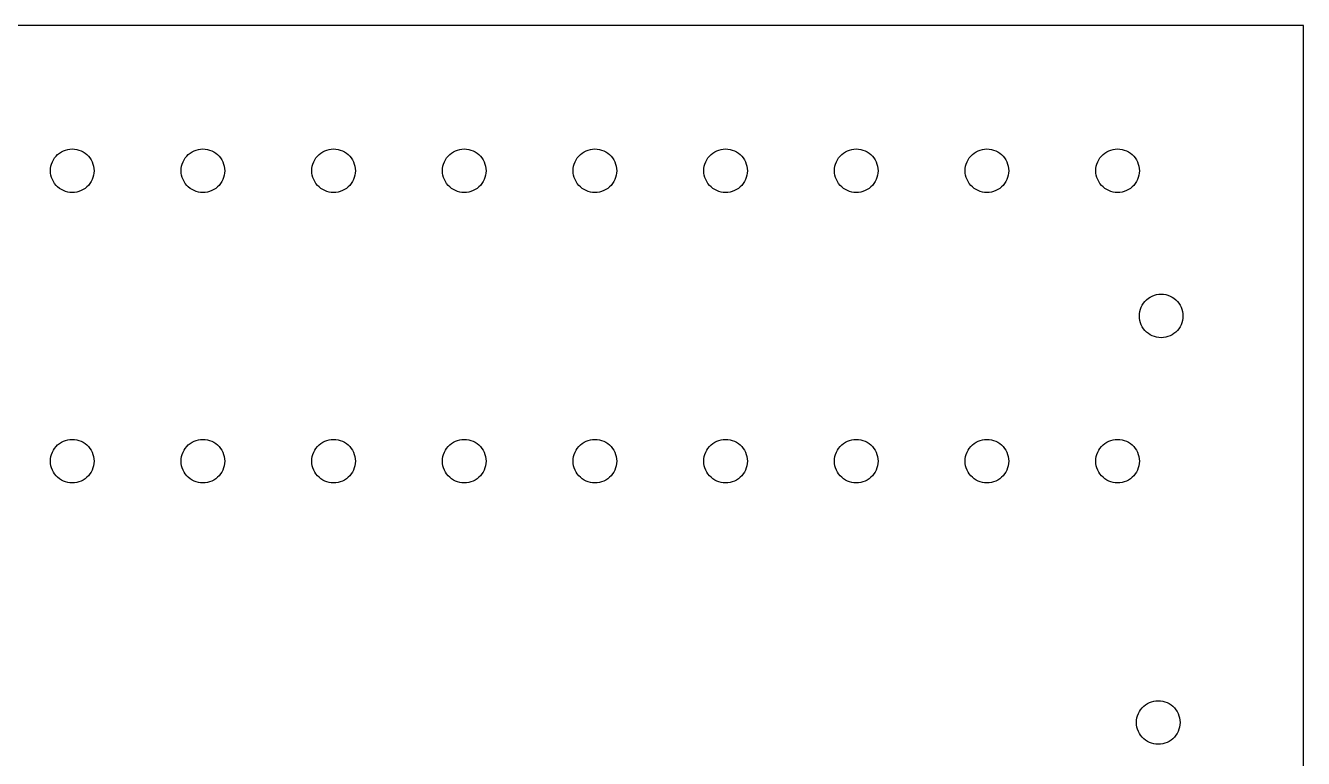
# Model space of a CAD drawing. Header units: metres. Extents: x -90 to 756, y -90 to 295.
# Drawn here: x 45.99 to 90, y 219.76 to 245 of the extents above; entities that cross this region are included whole.
import ezdxf

# ---------------------------------------------------------------- set-up
doc = ezdxf.new("R2010")
doc.units = ezdxf.units.M

msp = doc.modelspace()

# ---------------------------------------------------------------- linework, layer by layer
for p, q in [((90, 245), (20.1, 245)), ((90, 0), (90, 245)), ((47.3682, 240.713), (47.444, 240.734)), ((47.444, 240.734), (47.5216, 240.746)), ((47.5216, 240.746), (47.6, 240.75)), ((47.6, 240.75), (47.6784, 240.746)), ((47.6784, 240.746), (47.7559, 240.734)), ((47.7559, 240.734), (47.8317, 240.713)), ((51.8682, 240.713), (51.944, 240.734)), ((51.944, 240.734), (52.0216, 240.746)), ((52.0216, 240.746), (52.1, 240.75)), ((52.1, 240.75), (52.1784, 240.746)), ((52.1784, 240.746), (52.2559, 240.734)), ((52.2559, 240.734), (52.3317, 240.713)), ((56.3682, 240.713), (56.444, 240.734)), ((56.444, 240.734), (56.5216, 240.746)), ((56.5216, 240.746), (56.6, 240.75)), ((56.6, 240.75), (56.6784, 240.746)), ((56.6784, 240.746), (56.7559, 240.734)), ((56.7559, 240.734), (56.8317, 240.713)), ((60.8682, 240.713), (60.944, 240.734)), ((60.944, 240.734), (61.0216, 240.746)), ((61.0216, 240.746), (61.1, 240.75)), ((61.1, 240.75), (61.1784, 240.746)), ((61.1784, 240.746), (61.2559, 240.734)), ((61.2559, 240.734), (61.3317, 240.713)), ((65.3682, 240.713), (65.444, 240.734)), ((65.444, 240.734), (65.5216, 240.746)), ((65.5216, 240.746), (65.6, 240.75)), ((65.6, 240.75), (65.6784, 240.746)), ((65.6784, 240.746), (65.7559, 240.734)), ((65.7559, 240.734), (65.8317, 240.713)), ((69.8682, 240.713), (69.944, 240.734)), ((69.944, 240.734), (70.0216, 240.746)), ((70.0216, 240.746), (70.1, 240.75)), ((70.1, 240.75), (70.1784, 240.746)), ((70.1784, 240.746), (70.2559, 240.734)), ((70.2559, 240.734), (70.3317, 240.713)), ((74.3682, 240.713), (74.444, 240.734)), ((74.444, 240.734), (74.5216, 240.746)), ((74.5216, 240.746), (74.6, 240.75)), ((74.6, 240.75), (74.6784, 240.746)), ((74.6784, 240.746), (74.7559, 240.734)), ((74.7559, 240.734), (74.8317, 240.713)), ((78.8682, 240.713), (78.944, 240.734)), ((78.944, 240.734), (79.0216, 240.746)), ((79.0216, 240.746), (79.1, 240.75)), ((79.1, 240.75), (79.1784, 240.746)), ((79.1784, 240.746), (79.2559, 240.734)), ((79.2559, 240.734), (79.3317, 240.713)), ((83.3682, 240.713), (83.444, 240.734)), ((83.444, 240.734), (83.5216, 240.746)), ((83.5216, 240.746), (83.6, 240.75)), ((83.6, 240.75), (83.6784, 240.746)), ((83.6784, 240.746), (83.7559, 240.734)), ((83.7559, 240.734), (83.8317, 240.713)), ((46.8867, 240.232), (46.9148, 240.305)), ((46.9148, 240.305), (46.9505, 240.375)), ((46.9505, 240.375), (46.9932, 240.441)), ((46.9932, 240.441), (47.0426, 240.502)), ((47.0426, 240.502), (47.0981, 240.557)), ((47.0981, 240.557), (47.1591, 240.607)), ((47.1591, 240.607), (47.225, 240.65)), ((47.225, 240.65), (47.2949, 240.685)), ((47.2949, 240.685), (47.3682, 240.713)), ((47.8317, 240.713), (47.905, 240.685)), ((47.905, 240.685), (47.975, 240.65)), ((47.975, 240.65), (48.0408, 240.607)), ((48.0408, 240.607), (48.1018, 240.557)), ((48.1018, 240.557), (48.1573, 240.502)), ((48.1573, 240.502), (48.2067, 240.441)), ((48.2067, 240.441), (48.2495, 240.375)), ((48.2495, 240.375), (48.2851, 240.305)), ((48.2851, 240.305), (48.3133, 240.232)), ((51.3867, 240.232), (51.4148, 240.305)), ((51.4148, 240.305), (51.4505, 240.375)), ((51.4505, 240.375), (51.4932, 240.441)), ((51.4932, 240.441), (51.5426, 240.502)), ((51.5426, 240.502), (51.5981, 240.557)), ((51.5981, 240.557), (51.6591, 240.607)), ((51.6591, 240.607), (51.725, 240.65)), ((51.725, 240.65), (51.7949, 240.685)), ((51.7949, 240.685), (51.8682, 240.713)), ((52.3317, 240.713), (52.405, 240.685)), ((52.405, 240.685), (52.475, 240.65)), ((52.475, 240.65), (52.5408, 240.607)), ((52.5408, 240.607), (52.6018, 240.557)), ((52.6018, 240.557), (52.6573, 240.502)), ((52.6573, 240.502), (52.7067, 240.441)), ((52.7067, 240.441), (52.7495, 240.375)), ((52.7495, 240.375), (52.7851, 240.305)), ((52.7851, 240.305), (52.8133, 240.232)), ((55.8867, 240.232), (55.9148, 240.305)), ((55.9148, 240.305), (55.9505, 240.375)), ((55.9505, 240.375), (55.9932, 240.441)), ((55.9932, 240.441), (56.0426, 240.502)), ((56.0426, 240.502), (56.0981, 240.557)), ((56.0981, 240.557), (56.1591, 240.607)), ((56.1591, 240.607), (56.225, 240.65)), ((56.225, 240.65), (56.2949, 240.685)), ((56.2949, 240.685), (56.3682, 240.713)), ((56.8317, 240.713), (56.905, 240.685)), ((56.905, 240.685), (56.975, 240.65)), ((56.975, 240.65), (57.0408, 240.607)), ((57.0408, 240.607), (57.1018, 240.557)), ((57.1018, 240.557), (57.1573, 240.502)), ((57.1573, 240.502), (57.2067, 240.441)), ((57.2067, 240.441), (57.2495, 240.375)), ((57.2495, 240.375), (57.2851, 240.305)), ((57.2851, 240.305), (57.3133, 240.232)), ((60.3867, 240.232), (60.4148, 240.305)), ((60.4148, 240.305), (60.4505, 240.375)), ((60.4505, 240.375), (60.4932, 240.441)), ((60.4932, 240.441), (60.5426, 240.502)), ((60.5426, 240.502), (60.5981, 240.557)), ((60.5981, 240.557), (60.6591, 240.607)), ((60.6591, 240.607), (60.725, 240.65)), ((60.725, 240.65), (60.7949, 240.685)), ((60.7949, 240.685), (60.8682, 240.713)), ((61.3317, 240.713), (61.405, 240.685)), ((61.405, 240.685), (61.475, 240.65)), ((61.475, 240.65), (61.5408, 240.607)), ((61.5408, 240.607), (61.6018, 240.557)), ((61.6018, 240.557), (61.6573, 240.502)), ((61.6573, 240.502), (61.7067, 240.441)), ((61.7067, 240.441), (61.7495, 240.375)), ((61.7495, 240.375), (61.7851, 240.305)), ((61.7851, 240.305), (61.8133, 240.232)), ((64.8867, 240.232), (64.9148, 240.305)), ((64.9148, 240.305), (64.9505, 240.375)), ((64.9505, 240.375), (64.9932, 240.441)), ((64.9932, 240.441), (65.0426, 240.502)), ((65.0426, 240.502), (65.0981, 240.557)), ((65.0981, 240.557), (65.1591, 240.607)), ((65.1591, 240.607), (65.225, 240.65)), ((65.225, 240.65), (65.2949, 240.685)), ((65.2949, 240.685), (65.3682, 240.713)), ((65.8317, 240.713), (65.905, 240.685)), ((65.905, 240.685), (65.975, 240.65)), ((65.975, 240.65), (66.0408, 240.607)), ((66.0408, 240.607), (66.1018, 240.557)), ((66.1018, 240.557), (66.1573, 240.502)), ((66.1573, 240.502), (66.2067, 240.441)), ((66.2067, 240.441), (66.2495, 240.375)), ((66.2495, 240.375), (66.2851, 240.305)), ((66.2851, 240.305), (66.3133, 240.232)), ((69.3867, 240.232), (69.4148, 240.305)), ((69.4148, 240.305), (69.4505, 240.375)), ((69.4505, 240.375), (69.4932, 240.441)), ((69.4932, 240.441), (69.5426, 240.502)), ((69.5426, 240.502), (69.5981, 240.557)), ((69.5981, 240.557), (69.6591, 240.607)), ((69.6591, 240.607), (69.725, 240.65)), ((69.725, 240.65), (69.7949, 240.685)), ((69.7949, 240.685), (69.8682, 240.713)), ((70.3317, 240.713), (70.405, 240.685)), ((70.405, 240.685), (70.475, 240.65)), ((70.475, 240.65), (70.5408, 240.607)), ((70.5408, 240.607), (70.6018, 240.557)), ((70.6018, 240.557), (70.6573, 240.502)), ((70.6573, 240.502), (70.7067, 240.441)), ((70.7067, 240.441), (70.7495, 240.375)), ((70.7495, 240.375), (70.7851, 240.305)), ((70.7851, 240.305), (70.8133, 240.232)), ((73.8867, 240.232), (73.9148, 240.305)), ((73.9148, 240.305), (73.9505, 240.375)), ((73.9505, 240.375), (73.9932, 240.441)), ((73.9932, 240.441), (74.0426, 240.502)), ((74.0426, 240.502), (74.0981, 240.557)), ((74.0981, 240.557), (74.1591, 240.607)), ((74.1591, 240.607), (74.225, 240.65)), ((74.225, 240.65), (74.2949, 240.685)), ((74.2949, 240.685), (74.3682, 240.713)), ((74.8317, 240.713), (74.905, 240.685)), ((74.905, 240.685), (74.975, 240.65)), ((74.975, 240.65), (75.0408, 240.607)), ((75.0408, 240.607), (75.1018, 240.557)), ((75.1018, 240.557), (75.1573, 240.502)), ((75.1573, 240.502), (75.2067, 240.441)), ((75.2067, 240.441), (75.2495, 240.375)), ((75.2495, 240.375), (75.2851, 240.305)), ((75.2851, 240.305), (75.3133, 240.232)), ((78.3867, 240.232), (78.4148, 240.305)), ((78.4148, 240.305), (78.4505, 240.375)), ((78.4505, 240.375), (78.4932, 240.441)), ((78.4932, 240.441), (78.5426, 240.502)), ((78.5426, 240.502), (78.5981, 240.557)), ((78.5981, 240.557), (78.6591, 240.607)), ((78.6591, 240.607), (78.725, 240.65)), ((78.725, 240.65), (78.7949, 240.685)), ((78.7949, 240.685), (78.8682, 240.713)), ((79.3317, 240.713), (79.405, 240.685)), ((79.405, 240.685), (79.475, 240.65)), ((79.475, 240.65), (79.5408, 240.607)), ((79.5408, 240.607), (79.6018, 240.557)), ((79.6018, 240.557), (79.6573, 240.502)), ((79.6573, 240.502), (79.7067, 240.441)), ((79.7067, 240.441), (79.7495, 240.375)), ((79.7495, 240.375), (79.7851, 240.305)), ((79.7851, 240.305), (79.8133, 240.232)), ((82.8867, 240.232), (82.9148, 240.305)), ((82.9148, 240.305), (82.9505, 240.375)), ((82.9505, 240.375), (82.9932, 240.441)), ((82.9932, 240.441), (83.0426, 240.502)), ((83.0426, 240.502), (83.0981, 240.557)), ((83.0981, 240.557), (83.1591, 240.607)), ((83.1591, 240.607), (83.225, 240.65)), ((83.225, 240.65), (83.2949, 240.685)), ((83.2949, 240.685), (83.3682, 240.713)), ((83.8317, 240.713), (83.905, 240.685)), ((83.905, 240.685), (83.975, 240.65)), ((83.975, 240.65), (84.0408, 240.607)), ((84.0408, 240.607), (84.1018, 240.557)), ((84.1018, 240.557), (84.1573, 240.502)), ((84.1573, 240.502), (84.2067, 240.441)), ((84.2067, 240.441), (84.2495, 240.375)), ((84.2495, 240.375), (84.2851, 240.305)), ((84.2851, 240.305), (84.3133, 240.232)), ((46.85, 240), (46.8541, 240.078)), ((46.8541, 239.922), (46.85, 240)), ((46.8541, 240.078), (46.8664, 240.156)), ((46.8664, 239.844), (46.8541, 239.922)), ((46.8664, 240.156), (46.8867, 240.232)), ((46.8867, 239.768), (46.8664, 239.844)), ((48.3133, 240.232), (48.3336, 240.156)), ((48.3336, 239.844), (48.3133, 239.768)), ((48.3336, 240.156), (48.3459, 240.078)), ((48.3459, 239.922), (48.3336, 239.844)), ((48.3459, 240.078), (48.35, 240)), ((48.35, 240), (48.3459, 239.922)), ((51.35, 240), (51.3541, 240.078)), ((51.3541, 239.922), (51.35, 240)), ((51.3541, 240.078), (51.3664, 240.156)), ((51.3664, 239.844), (51.3541, 239.922)), ((51.3664, 240.156), (51.3867, 240.232)), ((51.3867, 239.768), (51.3664, 239.844)), ((52.8133, 240.232), (52.8336, 240.156)), ((52.8336, 239.844), (52.8133, 239.768)), ((52.8336, 240.156), (52.8459, 240.078)), ((52.8459, 239.922), (52.8336, 239.844)), ((52.8459, 240.078), (52.85, 240)), ((52.85, 240), (52.8459, 239.922)), ((55.85, 240), (55.8541, 240.078)), ((55.8541, 239.922), (55.85, 240)), ((55.8541, 240.078), (55.8664, 240.156)), ((55.8664, 239.844), (55.8541, 239.922)), ((55.8664, 240.156), (55.8867, 240.232)), ((55.8867, 239.768), (55.8664, 239.844)), ((57.3133, 240.232), (57.3336, 240.156)), ((57.3336, 239.844), (57.3133, 239.768)), ((57.3336, 240.156), (57.3459, 240.078)), ((57.3459, 239.922), (57.3336, 239.844)), ((57.3459, 240.078), (57.35, 240)), ((57.35, 240), (57.3459, 239.922)), ((60.35, 240), (60.3541, 240.078)), ((60.3541, 239.922), (60.35, 240)), ((60.3541, 240.078), (60.3664, 240.156)), ((60.3664, 239.844), (60.3541, 239.922)), ((60.3664, 240.156), (60.3867, 240.232)), ((60.3867, 239.768), (60.3664, 239.844)), ((61.8133, 240.232), (61.8336, 240.156)), ((61.8336, 239.844), (61.8133, 239.768)), ((61.8336, 240.156), (61.8459, 240.078)), ((61.8459, 239.922), (61.8336, 239.844)), ((61.8459, 240.078), (61.85, 240)), ((61.85, 240), (61.8459, 239.922)), ((64.85, 240), (64.8541, 240.078)), ((64.8541, 239.922), (64.85, 240)), ((64.8541, 240.078), (64.8664, 240.156)), ((64.8664, 239.844), (64.8541, 239.922)), ((64.8664, 240.156), (64.8867, 240.232)), ((64.8867, 239.768), (64.8664, 239.844)), ((66.3133, 240.232), (66.3336, 240.156)), ((66.3336, 239.844), (66.3133, 239.768)), ((66.3336, 240.156), (66.3459, 240.078)), ((66.3459, 239.922), (66.3336, 239.844)), ((66.3459, 240.078), (66.35, 240)), ((66.35, 240), (66.3459, 239.922)), ((69.35, 240), (69.3541, 240.078)), ((69.3541, 239.922), (69.35, 240)), ((69.3541, 240.078), (69.3664, 240.156)), ((69.3664, 239.844), (69.3541, 239.922)), ((69.3664, 240.156), (69.3867, 240.232)), ((69.3867, 239.768), (69.3664, 239.844)), ((70.8133, 240.232), (70.8336, 240.156)), ((70.8336, 239.844), (70.8133, 239.768)), ((70.8336, 240.156), (70.8459, 240.078)), ((70.8459, 239.922), (70.8336, 239.844)), ((70.8459, 240.078), (70.85, 240)), ((70.85, 240), (70.8459, 239.922)), ((73.85, 240), (73.8541, 240.078)), ((73.8541, 239.922), (73.85, 240)), ((73.8541, 240.078), (73.8664, 240.156)), ((73.8664, 239.844), (73.8541, 239.922)), ((73.8664, 240.156), (73.8867, 240.232)), ((73.8867, 239.768), (73.8664, 239.844)), ((75.3133, 240.232), (75.3336, 240.156)), ((75.3336, 239.844), (75.3133, 239.768)), ((75.3336, 240.156), (75.3459, 240.078)), ((75.3459, 239.922), (75.3336, 239.844)), ((75.3459, 240.078), (75.35, 240)), ((75.35, 240), (75.3459, 239.922)), ((78.35, 240), (78.3541, 240.078)), ((78.3541, 239.922), (78.35, 240)), ((78.3541, 240.078), (78.3664, 240.156)), ((78.3664, 239.844), (78.3541, 239.922)), ((78.3664, 240.156), (78.3867, 240.232)), ((78.3867, 239.768), (78.3664, 239.844)), ((79.8133, 240.232), (79.8336, 240.156)), ((79.8336, 239.844), (79.8133, 239.768)), ((79.8336, 240.156), (79.8459, 240.078)), ((79.8459, 239.922), (79.8336, 239.844)), ((79.8459, 240.078), (79.85, 240)), ((79.85, 240), (79.8459, 239.922)), ((82.85, 240), (82.8541, 240.078)), ((82.8541, 239.922), (82.85, 240)), ((82.8541, 240.078), (82.8664, 240.156)), ((82.8664, 239.844), (82.8541, 239.922)), ((82.8664, 240.156), (82.8867, 240.232)), ((82.8867, 239.768), (82.8664, 239.844)), ((84.3133, 240.232), (84.3336, 240.156)), ((84.3336, 239.844), (84.3133, 239.768)), ((84.3336, 240.156), (84.3459, 240.078)), ((84.3459, 239.922), (84.3336, 239.844)), ((84.3459, 240.078), (84.35, 240)), ((84.35, 240), (84.3459, 239.922)), ((46.9148, 239.695), (46.8867, 239.768)), ((46.9505, 239.625), (46.9148, 239.695)), ((46.9932, 239.559), (46.9505, 239.625)), ((47.0426, 239.498), (46.9932, 239.559)), ((47.0981, 239.443), (47.0426, 239.498)), ((47.1591, 239.393), (47.0981, 239.443)), ((48.1018, 239.443), (48.0408, 239.393)), ((48.1573, 239.498), (48.1018, 239.443)), ((48.2067, 239.559), (48.1573, 239.498)), ((48.2495, 239.625), (48.2067, 239.559)), ((48.2851, 239.695), (48.2495, 239.625)), ((48.3133, 239.768), (48.2851, 239.695)), ((51.4148, 239.695), (51.3867, 239.768)), ((51.4505, 239.625), (51.4148, 239.695)), ((51.4932, 239.559), (51.4505, 239.625)), ((51.5426, 239.498), (51.4932, 239.559)), ((51.5981, 239.443), (51.5426, 239.498)), ((51.6591, 239.393), (51.5981, 239.443)), ((52.6018, 239.443), (52.5408, 239.393)), ((52.6573, 239.498), (52.6018, 239.443)), ((52.7067, 239.559), (52.6573, 239.498)), ((52.7495, 239.625), (52.7067, 239.559)), ((52.7851, 239.695), (52.7495, 239.625)), ((52.8133, 239.768), (52.7851, 239.695)), ((55.9148, 239.695), (55.8867, 239.768)), ((55.9505, 239.625), (55.9148, 239.695)), ((55.9932, 239.559), (55.9505, 239.625)), ((56.0426, 239.498), (55.9932, 239.559)), ((56.0981, 239.443), (56.0426, 239.498)), ((56.1591, 239.393), (56.0981, 239.443)), ((57.1018, 239.443), (57.0408, 239.393)), ((57.1573, 239.498), (57.1018, 239.443)), ((57.2067, 239.559), (57.1573, 239.498)), ((57.2495, 239.625), (57.2067, 239.559)), ((57.2851, 239.695), (57.2495, 239.625)), ((57.3133, 239.768), (57.2851, 239.695)), ((60.4148, 239.695), (60.3867, 239.768)), ((60.4505, 239.625), (60.4148, 239.695)), ((60.4932, 239.559), (60.4505, 239.625)), ((60.5426, 239.498), (60.4932, 239.559)), ((60.5981, 239.443), (60.5426, 239.498)), ((60.6591, 239.393), (60.5981, 239.443)), ((61.6018, 239.443), (61.5408, 239.393)), ((61.6573, 239.498), (61.6018, 239.443)), ((61.7067, 239.559), (61.6573, 239.498)), ((61.7495, 239.625), (61.7067, 239.559)), ((61.7851, 239.695), (61.7495, 239.625)), ((61.8133, 239.768), (61.7851, 239.695)), ((64.9148, 239.695), (64.8867, 239.768)), ((64.9505, 239.625), (64.9148, 239.695)), ((64.9932, 239.559), (64.9505, 239.625)), ((65.0426, 239.498), (64.9932, 239.559)), ((65.0981, 239.443), (65.0426, 239.498)), ((65.1591, 239.393), (65.0981, 239.443)), ((66.1018, 239.443), (66.0408, 239.393)), ((66.1573, 239.498), (66.1018, 239.443)), ((66.2067, 239.559), (66.1573, 239.498)), ((66.2495, 239.625), (66.2067, 239.559)), ((66.2851, 239.695), (66.2495, 239.625)), ((66.3133, 239.768), (66.2851, 239.695)), ((69.4148, 239.695), (69.3867, 239.768)), ((69.4505, 239.625), (69.4148, 239.695)), ((69.4932, 239.559), (69.4505, 239.625)), ((69.5426, 239.498), (69.4932, 239.559)), ((69.5981, 239.443), (69.5426, 239.498)), ((69.6591, 239.393), (69.5981, 239.443)), ((70.6018, 239.443), (70.5408, 239.393)), ((70.6573, 239.498), (70.6018, 239.443)), ((70.7067, 239.559), (70.6573, 239.498)), ((70.7495, 239.625), (70.7067, 239.559)), ((70.7851, 239.695), (70.7495, 239.625)), ((70.8133, 239.768), (70.7851, 239.695)), ((73.9148, 239.695), (73.8867, 239.768)), ((73.9505, 239.625), (73.9148, 239.695)), ((73.9932, 239.559), (73.9505, 239.625)), ((74.0426, 239.498), (73.9932, 239.559)), ((74.0981, 239.443), (74.0426, 239.498)), ((74.1591, 239.393), (74.0981, 239.443)), ((75.1018, 239.443), (75.0408, 239.393)), ((75.1573, 239.498), (75.1018, 239.443)), ((75.2067, 239.559), (75.1573, 239.498)), ((75.2495, 239.625), (75.2067, 239.559)), ((75.2851, 239.695), (75.2495, 239.625)), ((75.3133, 239.768), (75.2851, 239.695)), ((78.4148, 239.695), (78.3867, 239.768)), ((78.4505, 239.625), (78.4148, 239.695)), ((78.4932, 239.559), (78.4505, 239.625)), ((78.5426, 239.498), (78.4932, 239.559)), ((78.5981, 239.443), (78.5426, 239.498)), ((78.6591, 239.393), (78.5981, 239.443)), ((79.6018, 239.443), (79.5408, 239.393)), ((79.6573, 239.498), (79.6018, 239.443)), ((79.7067, 239.559), (79.6573, 239.498)), ((79.7495, 239.625), (79.7067, 239.559)), ((79.7851, 239.695), (79.7495, 239.625)), ((79.8133, 239.768), (79.7851, 239.695)), ((82.9148, 239.695), (82.8867, 239.768)), ((82.9505, 239.625), (82.9148, 239.695)), ((82.9932, 239.559), (82.9505, 239.625)), ((83.0426, 239.498), (82.9932, 239.559)), ((83.0981, 239.443), (83.0426, 239.498)), ((83.1591, 239.393), (83.0981, 239.443)), ((84.1018, 239.443), (84.0408, 239.393)), ((84.1573, 239.498), (84.1018, 239.443)), ((84.2067, 239.559), (84.1573, 239.498)), ((84.2495, 239.625), (84.2067, 239.559)), ((84.2851, 239.695), (84.2495, 239.625)), ((84.3133, 239.768), (84.2851, 239.695)), ((47.225, 239.35), (47.1591, 239.393)), ((47.2949, 239.315), (47.225, 239.35)), ((47.3682, 239.287), (47.2949, 239.315)), ((47.444, 239.266), (47.3682, 239.287)), ((47.5216, 239.254), (47.444, 239.266)), ((47.6, 239.25), (47.5216, 239.254)), ((47.6784, 239.254), (47.6, 239.25)), ((47.7559, 239.266), (47.6784, 239.254)), ((47.8317, 239.287), (47.7559, 239.266)), ((47.905, 239.315), (47.8317, 239.287)), ((47.975, 239.35), (47.905, 239.315)), ((48.0408, 239.393), (47.975, 239.35)), ((51.725, 239.35), (51.6591, 239.393)), ((51.7949, 239.315), (51.725, 239.35)), ((51.8682, 239.287), (51.7949, 239.315)), ((51.944, 239.266), (51.8682, 239.287)), ((52.0216, 239.254), (51.944, 239.266)), ((52.1, 239.25), (52.0216, 239.254)), ((52.1784, 239.254), (52.1, 239.25)), ((52.2559, 239.266), (52.1784, 239.254)), ((52.3317, 239.287), (52.2559, 239.266)), ((52.405, 239.315), (52.3317, 239.287)), ((52.475, 239.35), (52.405, 239.315)), ((52.5408, 239.393), (52.475, 239.35)), ((56.225, 239.35), (56.1591, 239.393)), ((56.2949, 239.315), (56.225, 239.35)), ((56.3682, 239.287), (56.2949, 239.315)), ((56.444, 239.266), (56.3682, 239.287)), ((56.5216, 239.254), (56.444, 239.266)), ((56.6, 239.25), (56.5216, 239.254)), ((56.6784, 239.254), (56.6, 239.25)), ((56.7559, 239.266), (56.6784, 239.254)), ((56.8317, 239.287), (56.7559, 239.266)), ((56.905, 239.315), (56.8317, 239.287)), ((56.975, 239.35), (56.905, 239.315)), ((57.0408, 239.393), (56.975, 239.35)), ((60.725, 239.35), (60.6591, 239.393)), ((60.7949, 239.315), (60.725, 239.35)), ((60.8682, 239.287), (60.7949, 239.315)), ((60.944, 239.266), (60.8682, 239.287)), ((61.0216, 239.254), (60.944, 239.266)), ((61.1, 239.25), (61.0216, 239.254)), ((61.1784, 239.254), (61.1, 239.25)), ((61.2559, 239.266), (61.1784, 239.254)), ((61.3317, 239.287), (61.2559, 239.266)), ((61.405, 239.315), (61.3317, 239.287)), ((61.475, 239.35), (61.405, 239.315)), ((61.5408, 239.393), (61.475, 239.35)), ((65.225, 239.35), (65.1591, 239.393)), ((65.2949, 239.315), (65.225, 239.35)), ((65.3682, 239.287), (65.2949, 239.315)), ((65.444, 239.266), (65.3682, 239.287)), ((65.5216, 239.254), (65.444, 239.266)), ((65.6, 239.25), (65.5216, 239.254)), ((65.6784, 239.254), (65.6, 239.25)), ((65.7559, 239.266), (65.6784, 239.254)), ((65.8317, 239.287), (65.7559, 239.266)), ((65.905, 239.315), (65.8317, 239.287)), ((65.975, 239.35), (65.905, 239.315)), ((66.0408, 239.393), (65.975, 239.35)), ((69.725, 239.35), (69.6591, 239.393)), ((69.7949, 239.315), (69.725, 239.35)), ((69.8682, 239.287), (69.7949, 239.315)), ((69.944, 239.266), (69.8682, 239.287)), ((70.0216, 239.254), (69.944, 239.266)), ((70.1, 239.25), (70.0216, 239.254)), ((70.1784, 239.254), (70.1, 239.25)), ((70.2559, 239.266), (70.1784, 239.254)), ((70.3317, 239.287), (70.2559, 239.266)), ((70.405, 239.315), (70.3317, 239.287)), ((70.475, 239.35), (70.405, 239.315)), ((70.5408, 239.393), (70.475, 239.35)), ((74.225, 239.35), (74.1591, 239.393)), ((74.2949, 239.315), (74.225, 239.35)), ((74.3682, 239.287), (74.2949, 239.315)), ((74.444, 239.266), (74.3682, 239.287)), ((74.5216, 239.254), (74.444, 239.266)), ((74.6, 239.25), (74.5216, 239.254)), ((74.6784, 239.254), (74.6, 239.25)), ((74.7559, 239.266), (74.6784, 239.254)), ((74.8317, 239.287), (74.7559, 239.266)), ((74.905, 239.315), (74.8317, 239.287)), ((74.975, 239.35), (74.905, 239.315)), ((75.0408, 239.393), (74.975, 239.35)), ((78.725, 239.35), (78.6591, 239.393)), ((78.7949, 239.315), (78.725, 239.35)), ((78.8682, 239.287), (78.7949, 239.315)), ((78.944, 239.266), (78.8682, 239.287)), ((79.0216, 239.254), (78.944, 239.266)), ((79.1, 239.25), (79.0216, 239.254)), ((79.1784, 239.254), (79.1, 239.25)), ((79.2559, 239.266), (79.1784, 239.254)), ((79.3317, 239.287), (79.2559, 239.266)), ((79.405, 239.315), (79.3317, 239.287)), ((79.475, 239.35), (79.405, 239.315)), ((79.5408, 239.393), (79.475, 239.35)), ((83.225, 239.35), (83.1591, 239.393)), ((83.2949, 239.315), (83.225, 239.35)), ((83.3682, 239.287), (83.2949, 239.315)), ((83.444, 239.266), (83.3682, 239.287)), ((83.5216, 239.254), (83.444, 239.266)), ((83.6, 239.25), (83.5216, 239.254)), ((83.6784, 239.254), (83.6, 239.25)), ((83.7559, 239.266), (83.6784, 239.254)), ((83.8317, 239.287), (83.7559, 239.266)), ((83.905, 239.315), (83.8317, 239.287)), ((83.975, 239.35), (83.905, 239.315)), ((84.0408, 239.393), (83.975, 239.35)), ((84.4505, 235.375), (84.4932, 235.441)), ((84.4932, 235.441), (84.5426, 235.502)), ((84.5426, 235.502), (84.5981, 235.557)), ((84.5981, 235.557), (84.6591, 235.607)), ((84.6591, 235.607), (84.725, 235.65)), ((84.725, 235.65), (84.7949, 235.685)), ((84.7949, 235.685), (84.8682, 235.713)), ((84.8682, 235.713), (84.944, 235.734)), ((84.944, 235.734), (85.0216, 235.746)), ((85.0216, 235.746), (85.1, 235.75)), ((85.1, 235.75), (85.1784, 235.746)), ((85.1784, 235.746), (85.2559, 235.734)), ((85.2559, 235.734), (85.3317, 235.713)), ((85.3317, 235.713), (85.405, 235.685)), ((85.405, 235.685), (85.475, 235.65)), ((85.475, 235.65), (85.5408, 235.607)), ((85.5408, 235.607), (85.6018, 235.557)), ((85.6018, 235.557), (85.6573, 235.502)), ((85.6573, 235.502), (85.7067, 235.441)), ((85.7067, 235.441), (85.7495, 235.375)), ((84.35, 235), (84.3541, 235.078)), ((84.3541, 235.078), (84.3664, 235.156)), ((84.3664, 235.156), (84.3867, 235.232)), ((84.3867, 235.232), (84.4148, 235.305)), ((84.4148, 235.305), (84.4505, 235.375)), ((85.7495, 235.375), (85.7851, 235.305)), ((85.7851, 235.305), (85.8133, 235.232)), ((85.8133, 235.232), (85.8336, 235.156)), ((85.8336, 235.156), (85.8459, 235.078)), ((85.8459, 235.078), (85.85, 235)), ((84.3541, 234.922), (84.35, 235)), ((84.3664, 234.844), (84.3541, 234.922)), ((84.3867, 234.768), (84.3664, 234.844)), ((84.4148, 234.695), (84.3867, 234.768)), ((84.4505, 234.625), (84.4148, 234.695)), ((84.4932, 234.559), (84.4505, 234.625)), ((85.7495, 234.625), (85.7067, 234.559)), ((85.7851, 234.695), (85.7495, 234.625)), ((85.8133, 234.768), (85.7851, 234.695)), ((85.8336, 234.844), (85.8133, 234.768)), ((85.8459, 234.922), (85.8336, 234.844)), ((85.85, 235), (85.8459, 234.922)), ((84.5426, 234.498), (84.4932, 234.559)), ((84.5981, 234.443), (84.5426, 234.498)), ((84.6591, 234.393), (84.5981, 234.443)), ((84.725, 234.35), (84.6591, 234.393)), ((84.7949, 234.315), (84.725, 234.35)), ((84.8682, 234.287), (84.7949, 234.315)), ((84.944, 234.266), (84.8682, 234.287)), ((85.0216, 234.254), (84.944, 234.266)), ((85.1, 234.25), (85.0216, 234.254)), ((85.1784, 234.254), (85.1, 234.25)), ((85.2559, 234.266), (85.1784, 234.254)), ((85.3317, 234.287), (85.2559, 234.266)), ((85.405, 234.315), (85.3317, 234.287)), ((85.475, 234.35), (85.405, 234.315)), ((85.5408, 234.393), (85.475, 234.35)), ((85.6018, 234.443), (85.5408, 234.393)), ((85.6573, 234.498), (85.6018, 234.443)), ((85.7067, 234.559), (85.6573, 234.498)), ((47.0981, 230.557), (47.1591, 230.607)), ((47.1591, 230.607), (47.225, 230.65)), ((47.225, 230.65), (47.2949, 230.685)), ((47.2949, 230.685), (47.3682, 230.713)), ((47.3682, 230.713), (47.444, 230.734)), ((47.444, 230.734), (47.5216, 230.746)), ((47.5216, 230.746), (47.6, 230.75)), ((47.6, 230.75), (47.6784, 230.746)), ((47.6784, 230.746), (47.7559, 230.734)), ((47.7559, 230.734), (47.8317, 230.713)), ((47.8317, 230.713), (47.905, 230.685)), ((47.905, 230.685), (47.975, 230.65)), ((47.975, 230.65), (48.0408, 230.607)), ((48.0408, 230.607), (48.1018, 230.557)), ((51.5981, 230.557), (51.6591, 230.607)), ((51.6591, 230.607), (51.725, 230.65)), ((51.725, 230.65), (51.7949, 230.685)), ((51.7949, 230.685), (51.8682, 230.713)), ((51.8682, 230.713), (51.944, 230.734)), ((51.944, 230.734), (52.0216, 230.746)), ((52.0216, 230.746), (52.1, 230.75)), ((52.1, 230.75), (52.1784, 230.746)), ((52.1784, 230.746), (52.2559, 230.734)), ((52.2559, 230.734), (52.3317, 230.713)), ((52.3317, 230.713), (52.405, 230.685)), ((52.405, 230.685), (52.475, 230.65)), ((52.475, 230.65), (52.5408, 230.607)), ((52.5408, 230.607), (52.6018, 230.557)), ((56.0981, 230.557), (56.1591, 230.607)), ((56.1591, 230.607), (56.225, 230.65)), ((56.225, 230.65), (56.2949, 230.685)), ((56.2949, 230.685), (56.3682, 230.713)), ((56.3682, 230.713), (56.444, 230.734)), ((56.444, 230.734), (56.5216, 230.746)), ((56.5216, 230.746), (56.6, 230.75)), ((56.6, 230.75), (56.6784, 230.746)), ((56.6784, 230.746), (56.7559, 230.734)), ((56.7559, 230.734), (56.8317, 230.713)), ((56.8317, 230.713), (56.905, 230.685)), ((56.905, 230.685), (56.975, 230.65)), ((56.975, 230.65), (57.0408, 230.607)), ((57.0408, 230.607), (57.1018, 230.557)), ((60.5981, 230.557), (60.6591, 230.607)), ((60.6591, 230.607), (60.725, 230.65)), ((60.725, 230.65), (60.7949, 230.685)), ((60.7949, 230.685), (60.8682, 230.713)), ((60.8682, 230.713), (60.944, 230.734)), ((60.944, 230.734), (61.0216, 230.746)), ((61.0216, 230.746), (61.1, 230.75)), ((61.1, 230.75), (61.1784, 230.746)), ((61.1784, 230.746), (61.2559, 230.734)), ((61.2559, 230.734), (61.3317, 230.713)), ((61.3317, 230.713), (61.405, 230.685)), ((61.405, 230.685), (61.475, 230.65)), ((61.475, 230.65), (61.5408, 230.607)), ((61.5408, 230.607), (61.6018, 230.557)), ((65.0981, 230.557), (65.1591, 230.607)), ((65.1591, 230.607), (65.225, 230.65)), ((65.225, 230.65), (65.2949, 230.685)), ((65.2949, 230.685), (65.3682, 230.713)), ((65.3682, 230.713), (65.444, 230.734)), ((65.444, 230.734), (65.5216, 230.746)), ((65.5216, 230.746), (65.6, 230.75)), ((65.6, 230.75), (65.6784, 230.746)), ((65.6784, 230.746), (65.7559, 230.734)), ((65.7559, 230.734), (65.8317, 230.713)), ((65.8317, 230.713), (65.905, 230.685)), ((65.905, 230.685), (65.975, 230.65)), ((65.975, 230.65), (66.0408, 230.607)), ((66.0408, 230.607), (66.1018, 230.557)), ((69.5981, 230.557), (69.6591, 230.607)), ((69.6591, 230.607), (69.725, 230.65)), ((69.725, 230.65), (69.7949, 230.685)), ((69.7949, 230.685), (69.8682, 230.713)), ((69.8682, 230.713), (69.944, 230.734)), ((69.944, 230.734), (70.0216, 230.746)), ((70.0216, 230.746), (70.1, 230.75)), ((70.1, 230.75), (70.1784, 230.746)), ((70.1784, 230.746), (70.2559, 230.734)), ((70.2559, 230.734), (70.3317, 230.713)), ((70.3317, 230.713), (70.405, 230.685)), ((70.405, 230.685), (70.475, 230.65)), ((70.475, 230.65), (70.5408, 230.607)), ((70.5408, 230.607), (70.6018, 230.557)), ((74.0981, 230.557), (74.1591, 230.607)), ((74.1591, 230.607), (74.225, 230.65)), ((74.225, 230.65), (74.2949, 230.685)), ((74.2949, 230.685), (74.3682, 230.713)), ((74.3682, 230.713), (74.444, 230.734)), ((74.444, 230.734), (74.5216, 230.746)), ((74.5216, 230.746), (74.6, 230.75)), ((74.6, 230.75), (74.6784, 230.746)), ((74.6784, 230.746), (74.7559, 230.734)), ((74.7559, 230.734), (74.8317, 230.713)), ((74.8317, 230.713), (74.905, 230.685)), ((74.905, 230.685), (74.975, 230.65)), ((74.975, 230.65), (75.0408, 230.607)), ((75.0408, 230.607), (75.1018, 230.557)), ((78.5981, 230.557), (78.6591, 230.607)), ((78.6591, 230.607), (78.725, 230.65)), ((78.725, 230.65), (78.7949, 230.685)), ((78.7949, 230.685), (78.8682, 230.713)), ((78.8682, 230.713), (78.944, 230.734)), ((78.944, 230.734), (79.0216, 230.746)), ((79.0216, 230.746), (79.1, 230.75)), ((79.1, 230.75), (79.1784, 230.746)), ((79.1784, 230.746), (79.2559, 230.734)), ((79.2559, 230.734), (79.3317, 230.713)), ((79.3317, 230.713), (79.405, 230.685)), ((79.405, 230.685), (79.475, 230.65)), ((79.475, 230.65), (79.5408, 230.607)), ((79.5408, 230.607), (79.6018, 230.557)), ((83.0981, 230.557), (83.1591, 230.607)), ((83.1591, 230.607), (83.225, 230.65)), ((83.225, 230.65), (83.2949, 230.685)), ((83.2949, 230.685), (83.3682, 230.713)), ((83.3682, 230.713), (83.444, 230.734)), ((83.444, 230.734), (83.5216, 230.746)), ((83.5216, 230.746), (83.6, 230.75)), ((83.6, 230.75), (83.6784, 230.746)), ((83.6784, 230.746), (83.7559, 230.734)), ((83.7559, 230.734), (83.8317, 230.713)), ((83.8317, 230.713), (83.905, 230.685)), ((83.905, 230.685), (83.975, 230.65)), ((83.975, 230.65), (84.0408, 230.607)), ((84.0408, 230.607), (84.1018, 230.557)), ((46.8664, 230.156), (46.8867, 230.232)), ((46.8867, 230.232), (46.9148, 230.305)), ((46.9148, 230.305), (46.9505, 230.375)), ((46.9505, 230.375), (46.9932, 230.441)), ((46.9932, 230.441), (47.0426, 230.502)), ((47.0426, 230.502), (47.0981, 230.557)), ((48.1018, 230.557), (48.1573, 230.502)), ((48.1573, 230.502), (48.2067, 230.441)), ((48.2067, 230.441), (48.2495, 230.375)), ((48.2495, 230.375), (48.2851, 230.305)), ((48.2851, 230.305), (48.3133, 230.232)), ((48.3133, 230.232), (48.3336, 230.156)), ((51.3664, 230.156), (51.3867, 230.232)), ((51.3867, 230.232), (51.4148, 230.305)), ((51.4148, 230.305), (51.4505, 230.375)), ((51.4505, 230.375), (51.4932, 230.441)), ((51.4932, 230.441), (51.5426, 230.502)), ((51.5426, 230.502), (51.5981, 230.557)), ((52.6018, 230.557), (52.6573, 230.502)), ((52.6573, 230.502), (52.7067, 230.441)), ((52.7067, 230.441), (52.7495, 230.375)), ((52.7495, 230.375), (52.7851, 230.305)), ((52.7851, 230.305), (52.8133, 230.232)), ((52.8133, 230.232), (52.8336, 230.156)), ((55.8664, 230.156), (55.8867, 230.232)), ((55.8867, 230.232), (55.9148, 230.305)), ((55.9148, 230.305), (55.9505, 230.375)), ((55.9505, 230.375), (55.9932, 230.441)), ((55.9932, 230.441), (56.0426, 230.502)), ((56.0426, 230.502), (56.0981, 230.557)), ((57.1018, 230.557), (57.1573, 230.502)), ((57.1573, 230.502), (57.2067, 230.441)), ((57.2067, 230.441), (57.2495, 230.375)), ((57.2495, 230.375), (57.2851, 230.305)), ((57.2851, 230.305), (57.3133, 230.232)), ((57.3133, 230.232), (57.3336, 230.156)), ((60.3664, 230.156), (60.3867, 230.232)), ((60.3867, 230.232), (60.4148, 230.305)), ((60.4148, 230.305), (60.4505, 230.375)), ((60.4505, 230.375), (60.4932, 230.441)), ((60.4932, 230.441), (60.5426, 230.502)), ((60.5426, 230.502), (60.5981, 230.557)), ((61.6018, 230.557), (61.6573, 230.502)), ((61.6573, 230.502), (61.7067, 230.441)), ((61.7067, 230.441), (61.7495, 230.375)), ((61.7495, 230.375), (61.7851, 230.305)), ((61.7851, 230.305), (61.8133, 230.232)), ((61.8133, 230.232), (61.8336, 230.156)), ((64.8664, 230.156), (64.8867, 230.232)), ((64.8867, 230.232), (64.9148, 230.305)), ((64.9148, 230.305), (64.9505, 230.375)), ((64.9505, 230.375), (64.9932, 230.441)), ((64.9932, 230.441), (65.0426, 230.502)), ((65.0426, 230.502), (65.0981, 230.557)), ((66.1018, 230.557), (66.1573, 230.502)), ((66.1573, 230.502), (66.2067, 230.441)), ((66.2067, 230.441), (66.2495, 230.375)), ((66.2495, 230.375), (66.2851, 230.305)), ((66.2851, 230.305), (66.3133, 230.232)), ((66.3133, 230.232), (66.3336, 230.156)), ((69.3664, 230.156), (69.3867, 230.232)), ((69.3867, 230.232), (69.4148, 230.305)), ((69.4148, 230.305), (69.4505, 230.375)), ((69.4505, 230.375), (69.4932, 230.441)), ((69.4932, 230.441), (69.5426, 230.502)), ((69.5426, 230.502), (69.5981, 230.557)), ((70.6018, 230.557), (70.6573, 230.502)), ((70.6573, 230.502), (70.7067, 230.441)), ((70.7067, 230.441), (70.7495, 230.375)), ((70.7495, 230.375), (70.7851, 230.305)), ((70.7851, 230.305), (70.8133, 230.232)), ((70.8133, 230.232), (70.8336, 230.156)), ((73.8664, 230.156), (73.8867, 230.232)), ((73.8867, 230.232), (73.9148, 230.305)), ((73.9148, 230.305), (73.9505, 230.375)), ((73.9505, 230.375), (73.9932, 230.441)), ((73.9932, 230.441), (74.0426, 230.502)), ((74.0426, 230.502), (74.0981, 230.557)), ((75.1018, 230.557), (75.1573, 230.502)), ((75.1573, 230.502), (75.2067, 230.441)), ((75.2067, 230.441), (75.2495, 230.375)), ((75.2495, 230.375), (75.2851, 230.305)), ((75.2851, 230.305), (75.3133, 230.232)), ((75.3133, 230.232), (75.3336, 230.156)), ((78.3664, 230.156), (78.3867, 230.232)), ((78.3867, 230.232), (78.4148, 230.305)), ((78.4148, 230.305), (78.4505, 230.375)), ((78.4505, 230.375), (78.4932, 230.441)), ((78.4932, 230.441), (78.5426, 230.502)), ((78.5426, 230.502), (78.5981, 230.557)), ((79.6018, 230.557), (79.6573, 230.502)), ((79.6573, 230.502), (79.7067, 230.441)), ((79.7067, 230.441), (79.7495, 230.375)), ((79.7495, 230.375), (79.7851, 230.305)), ((79.7851, 230.305), (79.8133, 230.232)), ((79.8133, 230.232), (79.8336, 230.156)), ((82.8664, 230.156), (82.8867, 230.232)), ((82.8867, 230.232), (82.9148, 230.305)), ((82.9148, 230.305), (82.9505, 230.375)), ((82.9505, 230.375), (82.9932, 230.441)), ((82.9932, 230.441), (83.0426, 230.502)), ((83.0426, 230.502), (83.0981, 230.557)), ((84.1018, 230.557), (84.1573, 230.502)), ((84.1573, 230.502), (84.2067, 230.441)), ((84.2067, 230.441), (84.2495, 230.375)), ((84.2495, 230.375), (84.2851, 230.305)), ((84.2851, 230.305), (84.3133, 230.232)), ((84.3133, 230.232), (84.3336, 230.156)), ((46.85, 230), (46.8541, 230.078)), ((46.8541, 229.922), (46.85, 230)), ((46.8541, 230.078), (46.8664, 230.156)), ((46.8664, 229.844), (46.8541, 229.922)), ((46.8867, 229.768), (46.8664, 229.844)), ((46.9148, 229.695), (46.8867, 229.768)), ((48.3133, 229.768), (48.2851, 229.695)), ((48.3336, 229.844), (48.3133, 229.768)), ((48.3336, 230.156), (48.3459, 230.078)), ((48.3459, 229.922), (48.3336, 229.844)), ((48.3459, 230.078), (48.35, 230)), ((48.35, 230), (48.3459, 229.922)), ((51.35, 230), (51.3541, 230.078)), ((51.3541, 229.922), (51.35, 230)), ((51.3541, 230.078), (51.3664, 230.156)), ((51.3664, 229.844), (51.3541, 229.922)), ((51.3867, 229.768), (51.3664, 229.844)), ((51.4148, 229.695), (51.3867, 229.768)), ((52.8133, 229.768), (52.7851, 229.695)), ((52.8336, 229.844), (52.8133, 229.768)), ((52.8336, 230.156), (52.8459, 230.078)), ((52.8459, 229.922), (52.8336, 229.844)), ((52.8459, 230.078), (52.85, 230)), ((52.85, 230), (52.8459, 229.922)), ((55.85, 230), (55.8541, 230.078)), ((55.8541, 229.922), (55.85, 230)), ((55.8541, 230.078), (55.8664, 230.156)), ((55.8664, 229.844), (55.8541, 229.922)), ((55.8867, 229.768), (55.8664, 229.844)), ((55.9148, 229.695), (55.8867, 229.768)), ((57.3133, 229.768), (57.2851, 229.695)), ((57.3336, 229.844), (57.3133, 229.768)), ((57.3336, 230.156), (57.3459, 230.078)), ((57.3459, 229.922), (57.3336, 229.844)), ((57.3459, 230.078), (57.35, 230)), ((57.35, 230), (57.3459, 229.922)), ((60.35, 230), (60.3541, 230.078)), ((60.3541, 229.922), (60.35, 230)), ((60.3541, 230.078), (60.3664, 230.156)), ((60.3664, 229.844), (60.3541, 229.922)), ((60.3867, 229.768), (60.3664, 229.844)), ((60.4148, 229.695), (60.3867, 229.768)), ((61.8133, 229.768), (61.7851, 229.695)), ((61.8336, 229.844), (61.8133, 229.768)), ((61.8336, 230.156), (61.8459, 230.078)), ((61.8459, 229.922), (61.8336, 229.844)), ((61.8459, 230.078), (61.85, 230)), ((61.85, 230), (61.8459, 229.922)), ((64.85, 230), (64.8541, 230.078)), ((64.8541, 229.922), (64.85, 230)), ((64.8541, 230.078), (64.8664, 230.156)), ((64.8664, 229.844), (64.8541, 229.922)), ((64.8867, 229.768), (64.8664, 229.844)), ((64.9148, 229.695), (64.8867, 229.768)), ((66.3133, 229.768), (66.2851, 229.695)), ((66.3336, 229.844), (66.3133, 229.768)), ((66.3336, 230.156), (66.3459, 230.078)), ((66.3459, 229.922), (66.3336, 229.844)), ((66.3459, 230.078), (66.35, 230)), ((66.35, 230), (66.3459, 229.922)), ((69.35, 230), (69.3541, 230.078)), ((69.3541, 229.922), (69.35, 230)), ((69.3541, 230.078), (69.3664, 230.156)), ((69.3664, 229.844), (69.3541, 229.922)), ((69.3867, 229.768), (69.3664, 229.844)), ((69.4148, 229.695), (69.3867, 229.768)), ((70.8133, 229.768), (70.7851, 229.695)), ((70.8336, 229.844), (70.8133, 229.768)), ((70.8336, 230.156), (70.8459, 230.078)), ((70.8459, 229.922), (70.8336, 229.844)), ((70.8459, 230.078), (70.85, 230)), ((70.85, 230), (70.8459, 229.922)), ((73.85, 230), (73.8541, 230.078)), ((73.8541, 229.922), (73.85, 230)), ((73.8541, 230.078), (73.8664, 230.156)), ((73.8664, 229.844), (73.8541, 229.922)), ((73.8867, 229.768), (73.8664, 229.844)), ((73.9148, 229.695), (73.8867, 229.768)), ((75.3133, 229.768), (75.2851, 229.695)), ((75.3336, 229.844), (75.3133, 229.768)), ((75.3336, 230.156), (75.3459, 230.078)), ((75.3459, 229.922), (75.3336, 229.844)), ((75.3459, 230.078), (75.35, 230)), ((75.35, 230), (75.3459, 229.922)), ((78.35, 230), (78.3541, 230.078)), ((78.3541, 229.922), (78.35, 230)), ((78.3541, 230.078), (78.3664, 230.156)), ((78.3664, 229.844), (78.3541, 229.922)), ((78.3867, 229.768), (78.3664, 229.844)), ((78.4148, 229.695), (78.3867, 229.768)), ((79.8133, 229.768), (79.7851, 229.695)), ((79.8336, 229.844), (79.8133, 229.768)), ((79.8336, 230.156), (79.8459, 230.078)), ((79.8459, 229.922), (79.8336, 229.844)), ((79.8459, 230.078), (79.85, 230)), ((79.85, 230), (79.8459, 229.922)), ((82.85, 230), (82.8541, 230.078)), ((82.8541, 229.922), (82.85, 230)), ((82.8541, 230.078), (82.8664, 230.156)), ((82.8664, 229.844), (82.8541, 229.922)), ((82.8867, 229.768), (82.8664, 229.844)), ((82.9148, 229.695), (82.8867, 229.768)), ((84.3133, 229.768), (84.2851, 229.695)), ((84.3336, 229.844), (84.3133, 229.768)), ((84.3336, 230.156), (84.3459, 230.078)), ((84.3459, 229.922), (84.3336, 229.844)), ((84.3459, 230.078), (84.35, 230)), ((84.35, 230), (84.3459, 229.922)), ((46.9505, 229.625), (46.9148, 229.695)), ((46.9932, 229.559), (46.9505, 229.625)), ((47.0426, 229.498), (46.9932, 229.559)), ((47.0981, 229.443), (47.0426, 229.498)), ((47.1591, 229.393), (47.0981, 229.443)), ((47.225, 229.35), (47.1591, 229.393)), ((47.2949, 229.315), (47.225, 229.35)), ((47.3682, 229.287), (47.2949, 229.315)), ((47.444, 229.266), (47.3682, 229.287)), ((47.8317, 229.287), (47.7559, 229.266)), ((47.905, 229.315), (47.8317, 229.287)), ((47.975, 229.35), (47.905, 229.315)), ((48.0408, 229.393), (47.975, 229.35)), ((48.1018, 229.443), (48.0408, 229.393)), ((48.1573, 229.498), (48.1018, 229.443)), ((48.2067, 229.559), (48.1573, 229.498)), ((48.2495, 229.625), (48.2067, 229.559)), ((48.2851, 229.695), (48.2495, 229.625)), ((51.4505, 229.625), (51.4148, 229.695)), ((51.4932, 229.559), (51.4505, 229.625)), ((51.5426, 229.498), (51.4932, 229.559)), ((51.5981, 229.443), (51.5426, 229.498)), ((51.6591, 229.393), (51.5981, 229.443)), ((51.725, 229.35), (51.6591, 229.393)), ((51.7949, 229.315), (51.725, 229.35)), ((51.8682, 229.287), (51.7949, 229.315)), ((51.944, 229.266), (51.8682, 229.287)), ((52.3317, 229.287), (52.2559, 229.266)), ((52.405, 229.315), (52.3317, 229.287)), ((52.475, 229.35), (52.405, 229.315)), ((52.5408, 229.393), (52.475, 229.35)), ((52.6018, 229.443), (52.5408, 229.393)), ((52.6573, 229.498), (52.6018, 229.443)), ((52.7067, 229.559), (52.6573, 229.498)), ((52.7495, 229.625), (52.7067, 229.559)), ((52.7851, 229.695), (52.7495, 229.625)), ((55.9505, 229.625), (55.9148, 229.695)), ((55.9932, 229.559), (55.9505, 229.625)), ((56.0426, 229.498), (55.9932, 229.559)), ((56.0981, 229.443), (56.0426, 229.498)), ((56.1591, 229.393), (56.0981, 229.443)), ((56.225, 229.35), (56.1591, 229.393)), ((56.2949, 229.315), (56.225, 229.35)), ((56.3682, 229.287), (56.2949, 229.315)), ((56.444, 229.266), (56.3682, 229.287)), ((56.8317, 229.287), (56.7559, 229.266)), ((56.905, 229.315), (56.8317, 229.287)), ((56.975, 229.35), (56.905, 229.315)), ((57.0408, 229.393), (56.975, 229.35)), ((57.1018, 229.443), (57.0408, 229.393)), ((57.1573, 229.498), (57.1018, 229.443)), ((57.2067, 229.559), (57.1573, 229.498)), ((57.2495, 229.625), (57.2067, 229.559)), ((57.2851, 229.695), (57.2495, 229.625)), ((60.4505, 229.625), (60.4148, 229.695)), ((60.4932, 229.559), (60.4505, 229.625)), ((60.5426, 229.498), (60.4932, 229.559)), ((60.5981, 229.443), (60.5426, 229.498)), ((60.6591, 229.393), (60.5981, 229.443)), ((60.725, 229.35), (60.6591, 229.393)), ((60.7949, 229.315), (60.725, 229.35)), ((60.8682, 229.287), (60.7949, 229.315)), ((60.944, 229.266), (60.8682, 229.287)), ((61.3317, 229.287), (61.2559, 229.266)), ((61.405, 229.315), (61.3317, 229.287)), ((61.475, 229.35), (61.405, 229.315)), ((61.5408, 229.393), (61.475, 229.35)), ((61.6018, 229.443), (61.5408, 229.393)), ((61.6573, 229.498), (61.6018, 229.443)), ((61.7067, 229.559), (61.6573, 229.498)), ((61.7495, 229.625), (61.7067, 229.559)), ((61.7851, 229.695), (61.7495, 229.625)), ((64.9505, 229.625), (64.9148, 229.695)), ((64.9932, 229.559), (64.9505, 229.625)), ((65.0426, 229.498), (64.9932, 229.559)), ((65.0981, 229.443), (65.0426, 229.498)), ((65.1591, 229.393), (65.0981, 229.443)), ((65.225, 229.35), (65.1591, 229.393)), ((65.2949, 229.315), (65.225, 229.35)), ((65.3682, 229.287), (65.2949, 229.315)), ((65.444, 229.266), (65.3682, 229.287)), ((65.8317, 229.287), (65.7559, 229.266)), ((65.905, 229.315), (65.8317, 229.287)), ((65.975, 229.35), (65.905, 229.315)), ((66.0408, 229.393), (65.975, 229.35)), ((66.1018, 229.443), (66.0408, 229.393)), ((66.1573, 229.498), (66.1018, 229.443)), ((66.2067, 229.559), (66.1573, 229.498)), ((66.2495, 229.625), (66.2067, 229.559)), ((66.2851, 229.695), (66.2495, 229.625)), ((69.4505, 229.625), (69.4148, 229.695)), ((69.4932, 229.559), (69.4505, 229.625)), ((69.5426, 229.498), (69.4932, 229.559)), ((69.5981, 229.443), (69.5426, 229.498)), ((69.6591, 229.393), (69.5981, 229.443)), ((69.725, 229.35), (69.6591, 229.393)), ((69.7949, 229.315), (69.725, 229.35)), ((69.8682, 229.287), (69.7949, 229.315)), ((69.944, 229.266), (69.8682, 229.287)), ((70.3317, 229.287), (70.2559, 229.266)), ((70.405, 229.315), (70.3317, 229.287)), ((70.475, 229.35), (70.405, 229.315)), ((70.5408, 229.393), (70.475, 229.35)), ((70.6018, 229.443), (70.5408, 229.393)), ((70.6573, 229.498), (70.6018, 229.443)), ((70.7067, 229.559), (70.6573, 229.498)), ((70.7495, 229.625), (70.7067, 229.559)), ((70.7851, 229.695), (70.7495, 229.625)), ((73.9505, 229.625), (73.9148, 229.695)), ((73.9932, 229.559), (73.9505, 229.625)), ((74.0426, 229.498), (73.9932, 229.559)), ((74.0981, 229.443), (74.0426, 229.498)), ((74.1591, 229.393), (74.0981, 229.443)), ((74.225, 229.35), (74.1591, 229.393)), ((74.2949, 229.315), (74.225, 229.35)), ((74.3682, 229.287), (74.2949, 229.315)), ((74.444, 229.266), (74.3682, 229.287)), ((74.8317, 229.287), (74.7559, 229.266)), ((74.905, 229.315), (74.8317, 229.287)), ((74.975, 229.35), (74.905, 229.315)), ((75.0408, 229.393), (74.975, 229.35)), ((75.1018, 229.443), (75.0408, 229.393)), ((75.1573, 229.498), (75.1018, 229.443)), ((75.2067, 229.559), (75.1573, 229.498)), ((75.2495, 229.625), (75.2067, 229.559)), ((75.2851, 229.695), (75.2495, 229.625)), ((78.4505, 229.625), (78.4148, 229.695)), ((78.4932, 229.559), (78.4505, 229.625)), ((78.5426, 229.498), (78.4932, 229.559)), ((78.5981, 229.443), (78.5426, 229.498)), ((78.6591, 229.393), (78.5981, 229.443)), ((78.725, 229.35), (78.6591, 229.393)), ((78.7949, 229.315), (78.725, 229.35)), ((78.8682, 229.287), (78.7949, 229.315)), ((78.944, 229.266), (78.8682, 229.287)), ((79.3317, 229.287), (79.2559, 229.266)), ((79.405, 229.315), (79.3317, 229.287)), ((79.475, 229.35), (79.405, 229.315)), ((79.5408, 229.393), (79.475, 229.35)), ((79.6018, 229.443), (79.5408, 229.393)), ((79.6573, 229.498), (79.6018, 229.443)), ((79.7067, 229.559), (79.6573, 229.498)), ((79.7495, 229.625), (79.7067, 229.559)), ((79.7851, 229.695), (79.7495, 229.625)), ((82.9505, 229.625), (82.9148, 229.695)), ((82.9932, 229.559), (82.9505, 229.625)), ((83.0426, 229.498), (82.9932, 229.559)), ((83.0981, 229.443), (83.0426, 229.498)), ((83.1591, 229.393), (83.0981, 229.443)), ((83.225, 229.35), (83.1591, 229.393)), ((83.2949, 229.315), (83.225, 229.35)), ((83.3682, 229.287), (83.2949, 229.315)), ((83.444, 229.266), (83.3682, 229.287)), ((83.8317, 229.287), (83.7559, 229.266)), ((83.905, 229.315), (83.8317, 229.287)), ((83.975, 229.35), (83.905, 229.315)), ((84.0408, 229.393), (83.975, 229.35)), ((84.1018, 229.443), (84.0408, 229.393)), ((84.1573, 229.498), (84.1018, 229.443)), ((84.2067, 229.559), (84.1573, 229.498)), ((84.2495, 229.625), (84.2067, 229.559)), ((84.2851, 229.695), (84.2495, 229.625)), ((47.5216, 229.254), (47.444, 229.266)), ((47.6, 229.25), (47.5216, 229.254)), ((47.6784, 229.254), (47.6, 229.25)), ((47.7559, 229.266), (47.6784, 229.254)), ((52.0216, 229.254), (51.944, 229.266)), ((52.1, 229.25), (52.0216, 229.254)), ((52.1784, 229.254), (52.1, 229.25)), ((52.2559, 229.266), (52.1784, 229.254)), ((56.5216, 229.254), (56.444, 229.266)), ((56.6, 229.25), (56.5216, 229.254)), ((56.6784, 229.254), (56.6, 229.25)), ((56.7559, 229.266), (56.6784, 229.254)), ((61.0216, 229.254), (60.944, 229.266)), ((61.1, 229.25), (61.0216, 229.254)), ((61.1784, 229.254), (61.1, 229.25)), ((61.2559, 229.266), (61.1784, 229.254)), ((65.5216, 229.254), (65.444, 229.266)), ((65.6, 229.25), (65.5216, 229.254)), ((65.6784, 229.254), (65.6, 229.25)), ((65.7559, 229.266), (65.6784, 229.254)), ((70.0216, 229.254), (69.944, 229.266)), ((70.1, 229.25), (70.0216, 229.254)), ((70.1784, 229.254), (70.1, 229.25)), ((70.2559, 229.266), (70.1784, 229.254)), ((74.5216, 229.254), (74.444, 229.266)), ((74.6, 229.25), (74.5216, 229.254)), ((74.6784, 229.254), (74.6, 229.25)), ((74.7559, 229.266), (74.6784, 229.254)), ((79.0216, 229.254), (78.944, 229.266)), ((79.1, 229.25), (79.0216, 229.254)), ((79.1784, 229.254), (79.1, 229.25)), ((79.2559, 229.266), (79.1784, 229.254)), ((83.5216, 229.254), (83.444, 229.266)), ((83.6, 229.25), (83.5216, 229.254)), ((83.6784, 229.254), (83.6, 229.25)), ((83.7559, 229.266), (83.6784, 229.254)), ((84.3148, 221.305), (84.3505, 221.375)), ((84.3505, 221.375), (84.3932, 221.441)), ((84.3932, 221.441), (84.4426, 221.502)), ((84.4426, 221.502), (84.4981, 221.557)), ((84.4981, 221.557), (84.5592, 221.607)), ((84.5592, 221.607), (84.625, 221.65)), ((84.625, 221.65), (84.6949, 221.685)), ((84.6949, 221.685), (84.7682, 221.713)), ((84.7682, 221.713), (84.8441, 221.734)), ((84.8441, 221.734), (84.9216, 221.746)), ((84.9216, 221.746), (85, 221.75)), ((85, 221.75), (85.0784, 221.746)), ((85.0784, 221.746), (85.1559, 221.734)), ((85.1559, 221.734), (85.2318, 221.713)), ((85.2318, 221.713), (85.305, 221.685)), ((85.305, 221.685), (85.375, 221.65)), ((85.375, 221.65), (85.4408, 221.607)), ((85.4408, 221.607), (85.5018, 221.557)), ((85.5018, 221.557), (85.5574, 221.502)), ((85.5574, 221.502), (85.6068, 221.441)), ((85.6068, 221.441), (85.6495, 221.375)), ((85.6495, 221.375), (85.6852, 221.305)), ((84.25, 221), (84.2541, 221.078)), ((84.2541, 220.922), (84.25, 221)), ((84.2541, 221.078), (84.2664, 221.156)), ((84.2664, 220.844), (84.2541, 220.922)), ((84.2664, 221.156), (84.2867, 221.232)), ((84.2867, 221.232), (84.3148, 221.305)), ((85.6852, 221.305), (85.7133, 221.232)), ((85.7133, 221.232), (85.7336, 221.156)), ((85.7336, 221.156), (85.7459, 221.078)), ((85.7459, 220.922), (85.7336, 220.844)), ((85.7459, 221.078), (85.75, 221)), ((85.75, 221), (85.7459, 220.922)), ((84.2867, 220.768), (84.2664, 220.844)), ((84.3148, 220.695), (84.2867, 220.768)), ((84.3505, 220.625), (84.3148, 220.695)), ((84.3932, 220.559), (84.3505, 220.625)), ((84.4426, 220.498), (84.3932, 220.559)), ((84.4981, 220.443), (84.4426, 220.498)), ((85.5574, 220.498), (85.5018, 220.443)), ((85.6068, 220.559), (85.5574, 220.498)), ((85.6495, 220.625), (85.6068, 220.559)), ((85.6852, 220.695), (85.6495, 220.625)), ((85.7133, 220.768), (85.6852, 220.695)), ((85.7336, 220.844), (85.7133, 220.768)), ((84.5592, 220.393), (84.4981, 220.443)), ((84.625, 220.35), (84.5592, 220.393)), ((84.6949, 220.315), (84.625, 220.35)), ((84.7682, 220.287), (84.6949, 220.315)), ((84.8441, 220.266), (84.7682, 220.287)), ((84.9216, 220.254), (84.8441, 220.266)), ((85, 220.25), (84.9216, 220.254)), ((85.0784, 220.254), (85, 220.25)), ((85.1559, 220.266), (85.0784, 220.254)), ((85.2318, 220.287), (85.1559, 220.266)), ((85.305, 220.315), (85.2318, 220.287)), ((85.375, 220.35), (85.305, 220.315)), ((85.4408, 220.393), (85.375, 220.35)), ((85.5018, 220.443), (85.4408, 220.393))]:
    msp.add_line(p, q)

doc.saveas('drawing.dxf')
